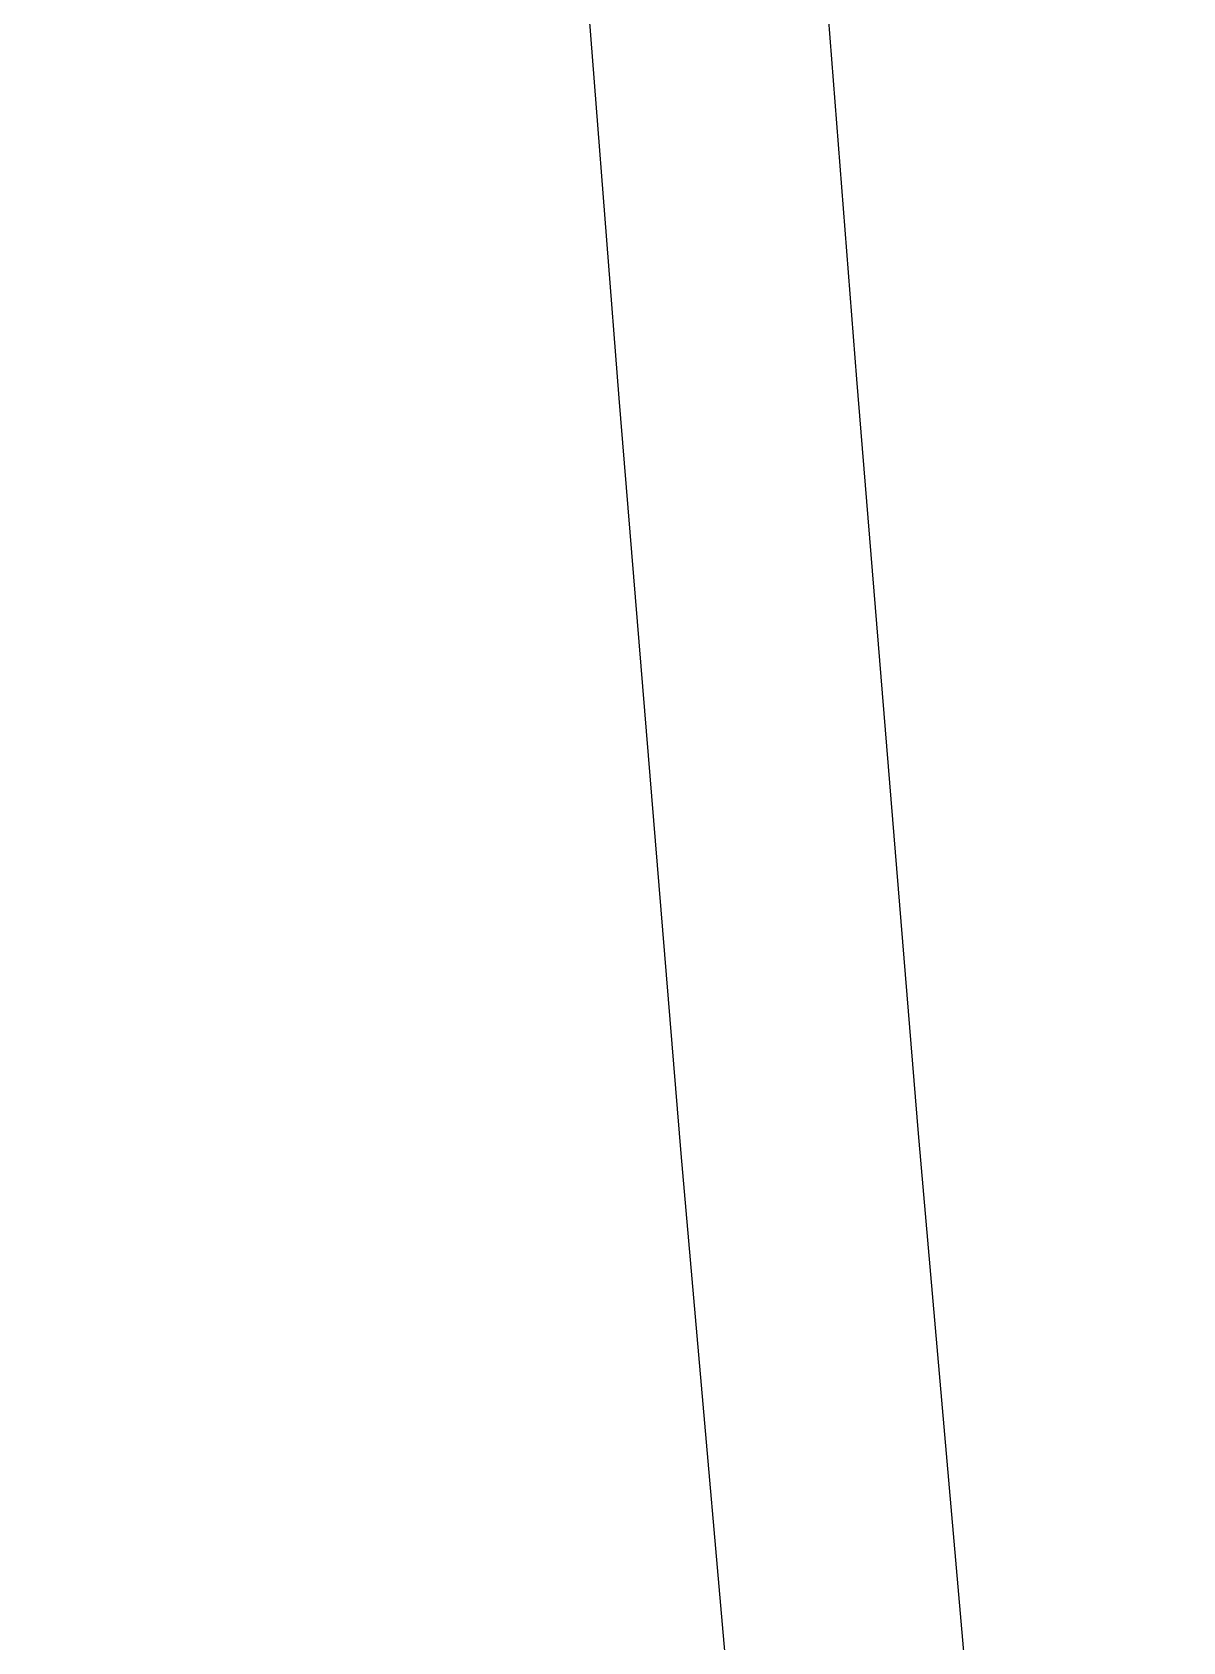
# Model space of a CAD drawing. Header units: metres. Extents: x 30 to 38.4, y 11.3 to 22.1.
# Drawn here: x 32.9834 to 33.0566, y 20.6562 to 20.7586 of the extents above; entities that cross this region are included whole.
import ezdxf
from ezdxf.enums import TextEntityAlignment as Align

# ---------------------------------------------------------------- set-up
doc = ezdxf.new("R2010")
doc.units = ezdxf.units.M
doc.header["$MEASUREMENT"] = 0
for name, color, linetype in [('ID-WC', 7, 'Continuous'), ('WC-OUTL', 7, 'Continuous'), ('WC-SERIAL', 4, 'Continuous')]:
    doc.layers.add(name, color=color, linetype=linetype)
doc.styles.get("Standard").update_dxf_attribs({"font": 'arial.ttf'})

# ---------------------------------------------------------------- blocks, each defined once
blk = doc.blocks.new('CT370S')
at = {"layer": 'WC-OUTL'}
for points in [[(0.08314, 0.02584), (0.08159, 0.03902), (0.07789, 0.07222), (0.07409, 0.10872), (0.07023, 0.14913), (0.06632, 0.19374), (0.0624, 0.24173), (0.05848, 0.29197), (0.05461, 0.34333), (0.05081, 0.39469), (0.04713, 0.44493), (0.04358, 0.49291), (0.0402, 0.53752), (0.03703, 0.57797), (0.03412, 0.61478), (0.03151, 0.64883), (0.02925, 0.681), (0.02741, 0.71214), (0.02603, 0.74312), (0.02517, 0.77482), (0.0251, 0.78252)], [(0.06833, 0.02209), (0.06654, 0.03729), (0.06283, 0.0706), (0.05903, 0.10722), (0.05515, 0.14775), (0.05124, 0.19246), (0.0473, 0.24052), (0.04338, 0.29081), (0.03951, 0.3422), (0.03571, 0.39358), (0.03202, 0.44381), (0.02848, 0.49178), (0.0251, 0.53636), (0.02193, 0.57678), (0.01902, 0.61361), (0.0164, 0.64773), (0.01414, 0.68002), (0.01229, 0.71135), (0.0109, 0.74258), (0.01003, 0.77455), (0.00996, 0.78172)]]:
    blk.add_lwpolyline(points, dxfattribs=at)
at = {"layer": 'WC-SERIAL', "flags": 3}
blk.add_attdef('SERIAL', text='', height=0.0236, dxfattribs=at).set_placement((0.08158, 0.08728), align=Align.TOP_CENTER)

msp = doc.modelspace()

# ---------------------------------------------------------------- block references
at = {"layer": 'ID-WC'}
msp.add_blockref('CT370S', (32.97348, 20.49476), dxfattribs=at)

doc.saveas('drawing.dxf')
